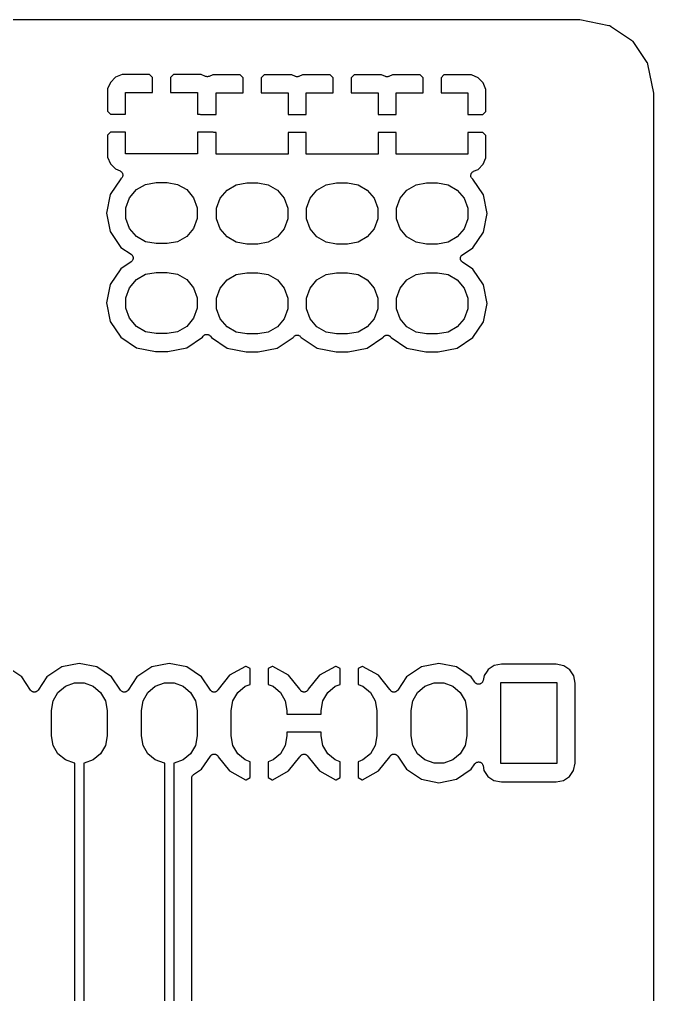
# Model space of a CAD drawing. Extents: x 94.5 to 178, y -163.6 to -72.4.
# Drawn here: x 160.08 to 177.99, y -100.55 to -73.01 of the extents above; entities that cross this region are included whole.
import ezdxf

# ---------------------------------------------------------------- set-up
doc = ezdxf.new("R2010")
doc.units = 0
doc.header["$MEASUREMENT"] = 0
doc.layers.add('BLACK', color=7, linetype='CONTINUOUS')

msp = doc.modelspace()

# ---------------------------------------------------------------- linework, layer by layer
at = {"layer": 'Black'}
for p, q in [((121.013, -73.008), (175.888, -73.008)), ((175.888, -73.008), (175.901, -73.0102)), ((175.901, -73.0102), (175.913, -73.0104)), ((175.913, -73.0104), (176.73, -73.1729)), ((176.73, -73.1729), (176.733, -73.174)), ((176.733, -73.174), (176.735, -73.1741)), ((176.735, -73.1741), (176.753, -73.1819)), ((176.753, -73.1819), (176.771, -73.1889)), ((176.771, -73.1889), (176.773, -73.1908)), ((176.773, -73.1908), (176.776, -73.1919)), ((176.776, -73.1919), (177.374, -73.5914)), ((177.374, -73.5914), (177.376, -73.5933)), ((177.376, -73.5933), (177.378, -73.5945)), ((177.378, -73.5945), (177.391, -73.6085)), ((177.391, -73.6085), (177.405, -73.6219)), ((177.405, -73.6219), (177.407, -73.6244)), ((177.407, -73.6244), (177.409, -73.6264)), ((177.409, -73.6264), (177.808, -74.2242)), ((177.808, -74.2242), (177.809, -74.2268)), ((177.809, -74.2268), (177.811, -74.2289)), ((177.811, -74.2289), (177.818, -74.2469)), ((177.818, -74.2469), (177.826, -74.2646)), ((177.826, -74.2646), (177.826, -74.2674)), ((177.826, -74.2674), (177.827, -74.27)), ((177.827, -74.27), (177.99, -75.087)), ((162.978, -74.5634), (162.791, -74.6407)), ((163.757, -74.5634), (162.978, -74.5634)), ((163.841, -74.6478), (163.757, -74.5634)), ((164.433, -74.5634), (164.349, -74.6478)), ((165.212, -74.5634), (164.433, -74.5634)), ((165.34, -74.6163), (165.212, -74.5634)), ((165.345, -74.6175), (165.34, -74.6163)), ((165.35, -74.6201), (165.345, -74.6175)), ((165.367, -74.6222), (165.35, -74.6201)), ((165.383, -74.6258), (165.367, -74.6222)), ((165.388, -74.6251), (165.383, -74.6258)), ((165.394, -74.6258), (165.388, -74.6251)), ((165.41, -74.6222), (165.394, -74.6258)), ((165.426, -74.6201), (165.41, -74.6222)), ((165.431, -74.6175), (165.426, -74.6201)), ((165.437, -74.6163), (165.431, -74.6175)), ((165.538, -74.5744), (165.437, -74.6163)), ((166.317, -74.5744), (165.538, -74.5744)), ((166.401, -74.6588), (166.317, -74.5744)), ((166.993, -74.5744), (166.909, -74.6588)), ((167.772, -74.5744), (166.993, -74.5744)), ((167.876, -74.6176), (167.772, -74.5744)), ((167.882, -74.6188), (167.876, -74.6176)), ((167.887, -74.6214), (167.882, -74.6188)), ((167.903, -74.6236), (167.887, -74.6214)), ((167.919, -74.6272), (167.903, -74.6236)), ((167.925, -74.6264), (167.919, -74.6272)), ((167.931, -74.6272), (167.925, -74.6264)), ((167.947, -74.6236), (167.931, -74.6272)), ((167.963, -74.6214), (167.947, -74.6236)), ((167.968, -74.6188), (167.963, -74.6214)), ((167.974, -74.6176), (167.968, -74.6188)), ((168.078, -74.5744), (167.974, -74.6176)), ((168.857, -74.5744), (168.078, -74.5744)), ((168.941, -74.6588), (168.857, -74.5744)), ((169.533, -74.5744), (169.449, -74.6588)), ((170.312, -74.5744), (169.533, -74.5744)), ((170.416, -74.6176), (170.312, -74.5744)), ((170.422, -74.6188), (170.416, -74.6176)), ((170.427, -74.6214), (170.422, -74.6188)), ((170.443, -74.6236), (170.427, -74.6214)), ((170.459, -74.6272), (170.443, -74.6236)), ((170.465, -74.6264), (170.459, -74.6272)), ((170.471, -74.6272), (170.465, -74.6264)), ((170.487, -74.6236), (170.471, -74.6272)), ((170.503, -74.6214), (170.487, -74.6236)), ((170.508, -74.6188), (170.503, -74.6214)), ((170.514, -74.6176), (170.508, -74.6188)), ((170.618, -74.5744), (170.514, -74.6176)), ((171.397, -74.5744), (170.618, -74.5744)), ((171.481, -74.6588), (171.397, -74.5744)), ((172.073, -74.5744), (171.989, -74.6588)), ((172.852, -74.5744), (172.073, -74.5744)), ((173.039, -74.6517), (172.852, -74.5744)), ((162.648, -74.7836), (162.571, -74.9704)), ((162.791, -74.6407), (162.648, -74.7836)), ((163.841, -75.0714), (163.841, -74.6478)), ((164.349, -74.6478), (164.349, -75.0714)), ((166.401, -75.0824), (166.401, -74.6588)), ((166.909, -74.6588), (166.909, -75.0824)), ((168.941, -75.0824), (168.941, -74.6588)), ((169.449, -74.6588), (169.449, -75.0824)), ((171.481, -75.0824), (171.481, -74.6588)), ((171.989, -74.6588), (171.989, -75.0824)), ((173.182, -74.7946), (173.039, -74.6517)), ((173.259, -74.9814), (173.182, -74.7946)), ((162.571, -74.9704), (162.571, -75.5966)), ((163.079, -75.681), (163.079, -75.0714)), ((163.079, -75.0714), (163.841, -75.0714)), ((164.349, -75.0714), (165.111, -75.0714)), ((165.111, -75.0714), (165.111, -75.681)), ((165.639, -75.692), (165.639, -75.0824)), ((165.639, -75.0824), (166.401, -75.0824)), ((166.909, -75.0824), (167.671, -75.0824)), ((167.671, -75.0824), (167.671, -75.692)), ((168.179, -75.692), (168.179, -75.0824)), ((168.179, -75.0824), (168.941, -75.0824)), ((169.449, -75.0824), (170.211, -75.0824)), ((170.211, -75.0824), (170.211, -75.692)), ((170.719, -75.692), (170.719, -75.0824)), ((170.719, -75.0824), (171.481, -75.0824)), ((171.989, -75.0824), (172.751, -75.0824)), ((172.751, -75.0824), (172.751, -75.692)), ((173.259, -75.6076), (173.259, -74.9814)), ((177.99, -75.087), (177.99, -75.0995)), ((177.99, -75.0995), (177.992, -75.1118)), ((177.992, -75.1118), (177.992, -125.988)), ((162.571, -75.5966), (162.655, -75.681)), ((162.655, -75.681), (163.079, -75.681)), ((165.111, -75.681), (165.152, -75.681)), ((165.152, -75.681), (165.157, -75.682)), ((165.157, -75.682), (165.163, -75.6815)), ((165.163, -75.6815), (165.179, -75.6858)), ((165.179, -75.6858), (165.195, -75.6887)), ((165.195, -75.6887), (165.2, -75.6915)), ((165.2, -75.6915), (165.202, -75.692)), ((165.202, -75.692), (165.639, -75.692)), ((167.671, -75.692), (168.179, -75.692)), ((170.211, -75.692), (170.719, -75.692)), ((172.751, -75.692), (173.175, -75.692)), ((173.175, -75.692), (173.259, -75.6076)), ((162.655, -76.189), (162.571, -76.2734)), ((162.571, -76.2734), (162.571, -76.8996)), ((163.079, -76.189), (162.655, -76.189)), ((163.079, -76.7986), (163.079, -76.189)), ((165.548, -76.189), (165.111, -76.189)), ((165.111, -76.189), (165.111, -76.7986)), ((165.55, -76.1895), (165.548, -76.189)), ((165.555, -76.1923), (165.55, -76.1895)), ((165.571, -76.1952), (165.555, -76.1923)), ((165.587, -76.1995), (165.571, -76.1952)), ((165.593, -76.199), (165.587, -76.1995)), ((165.598, -76.2), (165.593, -76.199)), ((165.639, -76.2), (165.598, -76.2)), ((165.639, -76.8096), (165.639, -76.2)), ((168.179, -76.2), (167.671, -76.2)), ((167.671, -76.2), (167.671, -76.8096)), ((168.179, -76.8096), (168.179, -76.2)), ((170.719, -76.2), (170.211, -76.2)), ((170.211, -76.2), (170.211, -76.8096)), ((170.719, -76.8096), (170.719, -76.2)), ((173.175, -76.2), (172.751, -76.2)), ((172.751, -76.2), (172.751, -76.8096)), ((173.259, -76.2844), (173.175, -76.2)), ((173.259, -76.9106), (173.259, -76.2844)), ((165.111, -76.7986), (163.079, -76.7986)), ((167.671, -76.8096), (165.639, -76.8096)), ((170.211, -76.8096), (168.179, -76.8096)), ((172.751, -76.8096), (170.719, -76.8096)), ((162.571, -76.8996), (162.648, -77.0864)), ((162.648, -77.0864), (162.791, -77.2293)), ((173.039, -77.2403), (173.182, -77.0974)), ((173.182, -77.0974), (173.259, -76.9106)), ((162.791, -77.2293), (162.921, -77.2832)), ((162.921, -77.2832), (162.925, -77.2854)), ((162.925, -77.2854), (162.929, -77.2866)), ((162.929, -77.2866), (162.943, -77.2972)), ((162.943, -77.2972), (162.959, -77.3069)), ((162.959, -77.3069), (162.961, -77.3102)), ((162.961, -77.3102), (162.965, -77.3127)), ((162.965, -77.3127), (162.974, -77.3276)), ((162.974, -77.3276), (162.985, -77.3419)), ((162.985, -77.3419), (162.987, -77.3459)), ((162.987, -77.3459), (162.989, -77.3493)), ((162.989, -77.3493), (162.993, -77.3668)), ((162.993, -77.3668), (162.999, -77.3839)), ((172.831, -77.3949), (172.837, -77.3778)), ((172.837, -77.3778), (172.841, -77.3603)), ((172.841, -77.3603), (172.843, -77.3569)), ((172.843, -77.3569), (172.845, -77.3529)), ((172.845, -77.3529), (172.856, -77.3386)), ((172.856, -77.3386), (172.865, -77.3237)), ((172.865, -77.3237), (172.869, -77.3212)), ((172.869, -77.3212), (172.871, -77.3179)), ((172.871, -77.3179), (172.887, -77.3082)), ((172.887, -77.3082), (172.901, -77.2976)), ((172.901, -77.2976), (172.905, -77.2964)), ((172.905, -77.2964), (172.909, -77.2942)), ((172.909, -77.2942), (173.039, -77.2403)), ((162.942, -77.5069), (162.645, -77.9511)), ((162.943, -77.5061), (162.942, -77.5069)), ((162.946, -77.5032), (162.943, -77.5061)), ((162.95, -77.5013), (162.946, -77.5032)), ((162.962, -77.488), (162.95, -77.5013)), ((162.975, -77.4756), (162.962, -77.488)), ((162.977, -77.4718), (162.975, -77.4756)), ((162.98, -77.4687), (162.977, -77.4718)), ((162.987, -77.4521), (162.98, -77.4687)), ((162.995, -77.436), (162.987, -77.4521)), ((162.997, -77.428), (162.995, -77.4319)), ((162.995, -77.4319), (162.995, -77.436)), ((162.998, -77.41), (162.997, -77.428)), ((163, -77.3922), (162.998, -77.41)), ((162.999, -77.3839), (162.999, -77.3881)), ((162.999, -77.3881), (163, -77.3922)), ((163.643, -77.6635), (163.939, -77.6114)), ((163.939, -77.6114), (164.251, -77.6114)), ((164.251, -77.6114), (164.547, -77.6635)), ((166.203, -77.6745), (166.499, -77.6224)), ((166.499, -77.6224), (166.811, -77.6224)), ((166.811, -77.6224), (167.107, -77.6745)), ((168.743, -77.6745), (169.039, -77.6224)), ((169.039, -77.6224), (169.351, -77.6224)), ((169.351, -77.6224), (169.647, -77.6745)), ((171.283, -77.6745), (171.579, -77.6224)), ((171.579, -77.6224), (171.891, -77.6224)), ((171.891, -77.6224), (172.187, -77.6745)), ((172.83, -77.4032), (172.831, -77.3991)), ((172.832, -77.421), (172.83, -77.4032)), ((172.831, -77.3991), (172.831, -77.3949)), ((172.833, -77.439), (172.832, -77.421)), ((172.835, -77.4429), (172.833, -77.439)), ((172.835, -77.447), (172.835, -77.4429)), ((172.843, -77.4631), (172.835, -77.447)), ((172.85, -77.4797), (172.843, -77.4631)), ((172.853, -77.4828), (172.85, -77.4797)), ((172.855, -77.4866), (172.853, -77.4828)), ((172.868, -77.499), (172.855, -77.4866)), ((172.88, -77.5123), (172.868, -77.499)), ((172.884, -77.5142), (172.88, -77.5123)), ((172.887, -77.5171), (172.884, -77.5142)), ((172.888, -77.5179), (172.887, -77.5171)), ((173.185, -77.9621), (172.888, -77.5179)), ((163.191, -78.0432), (163.384, -77.8134)), ((163.384, -77.8134), (163.643, -77.6635)), ((164.547, -77.6635), (164.806, -77.8134)), ((164.806, -77.8134), (164.999, -78.0432)), ((165.751, -78.0542), (165.944, -77.8244)), ((165.944, -77.8244), (166.203, -77.6745)), ((167.107, -77.6745), (167.366, -77.8244)), ((167.366, -77.8244), (167.559, -78.0542)), ((168.291, -78.0542), (168.484, -77.8244)), ((168.484, -77.8244), (168.743, -77.6745)), ((169.647, -77.6745), (169.906, -77.8244)), ((169.906, -77.8244), (170.099, -78.0542)), ((170.831, -78.0542), (171.024, -77.8244)), ((171.024, -77.8244), (171.283, -77.6745)), ((172.187, -77.6745), (172.446, -77.8244)), ((172.446, -77.8244), (172.639, -78.0542)), ((162.645, -77.9511), (162.541, -78.475)), ((163.088, -78.325), (163.191, -78.0432)), ((164.999, -78.0432), (165.102, -78.325)), ((165.648, -78.336), (165.751, -78.0542)), ((167.559, -78.0542), (167.662, -78.336)), ((168.188, -78.336), (168.291, -78.0542)), ((170.099, -78.0542), (170.202, -78.336)), ((170.728, -78.336), (170.831, -78.0542)), ((172.639, -78.0542), (172.742, -78.336)), ((173.289, -78.486), (173.185, -77.9621)), ((162.541, -78.475), (162.645, -78.9989)), ((163.088, -78.625), (163.088, -78.325)), ((165.102, -78.325), (165.102, -78.625)), ((165.648, -78.636), (165.648, -78.336)), ((167.662, -78.336), (167.662, -78.636)), ((168.188, -78.636), (168.188, -78.336)), ((170.202, -78.336), (170.202, -78.636)), ((170.728, -78.636), (170.728, -78.336)), ((172.742, -78.336), (172.742, -78.636)), ((163.191, -78.9068), (163.088, -78.625)), ((165.102, -78.625), (164.999, -78.9068)), ((165.751, -78.9178), (165.648, -78.636)), ((167.662, -78.636), (167.559, -78.9178)), ((168.291, -78.9178), (168.188, -78.636)), ((170.202, -78.636), (170.099, -78.9178)), ((170.831, -78.9178), (170.728, -78.636)), ((172.742, -78.636), (172.639, -78.9178)), ((173.185, -79.0099), (173.289, -78.486)), ((162.645, -78.9989), (162.942, -79.4431)), ((163.384, -79.1366), (163.191, -78.9068)), ((164.999, -78.9068), (164.806, -79.1366)), ((165.944, -79.1476), (165.751, -78.9178)), ((167.559, -78.9178), (167.366, -79.1476)), ((168.484, -79.1476), (168.291, -78.9178)), ((170.099, -78.9178), (169.906, -79.1476)), ((171.024, -79.1476), (170.831, -78.9178)), ((172.639, -78.9178), (172.446, -79.1476)), ((172.888, -79.4541), (173.185, -79.0099)), ((163.643, -79.2865), (163.384, -79.1366)), ((163.939, -79.3386), (163.643, -79.2865)), ((164.547, -79.2865), (164.251, -79.3386)), ((164.806, -79.1366), (164.547, -79.2865)), ((166.203, -79.2975), (165.944, -79.1476)), ((166.499, -79.3496), (166.203, -79.2975)), ((167.107, -79.2975), (166.811, -79.3496)), ((167.366, -79.1476), (167.107, -79.2975)), ((168.743, -79.2975), (168.484, -79.1476)), ((169.039, -79.3496), (168.743, -79.2975)), ((169.647, -79.2975), (169.351, -79.3496)), ((169.906, -79.1476), (169.647, -79.2975)), ((171.283, -79.2975), (171.024, -79.1476)), ((171.579, -79.3496), (171.283, -79.2975)), ((172.187, -79.2975), (171.891, -79.3496)), ((172.446, -79.1476), (172.187, -79.2975)), ((162.942, -79.4431), (163.236, -79.6394)), ((164.251, -79.3386), (163.939, -79.3386)), ((166.811, -79.3496), (166.499, -79.3496)), ((169.351, -79.3496), (169.039, -79.3496)), ((171.891, -79.3496), (171.579, -79.3496)), ((172.594, -79.6504), (172.888, -79.4541)), ((163.236, -79.8506), (162.942, -80.0469)), ((163.236, -79.6394), (163.246, -79.649)), ((163.246, -79.841), (163.236, -79.8506)), ((163.246, -79.649), (163.257, -79.6572)), ((163.257, -79.8328), (163.246, -79.841)), ((163.257, -79.6572), (163.262, -79.6641)), ((163.262, -79.8259), (163.257, -79.8328)), ((163.262, -79.6641), (163.268, -79.6699)), ((163.268, -79.8201), (163.262, -79.8259)), ((163.268, -79.6699), (163.274, -79.6823)), ((163.274, -79.8077), (163.268, -79.8201)), ((163.274, -79.6823), (163.282, -79.6939)), ((163.282, -79.7961), (163.274, -79.8077)), ((163.282, -79.6939), (163.284, -79.702)), ((163.284, -79.788), (163.282, -79.7961)), ((163.284, -79.702), (163.287, -79.7095)), ((163.287, -79.7805), (163.284, -79.788)), ((163.287, -79.7095), (163.289, -79.7232)), ((163.289, -79.7668), (163.287, -79.7805)), ((163.289, -79.7232), (163.292, -79.7367)), ((163.292, -79.7533), (163.289, -79.7668)), ((163.292, -79.7367), (163.291, -79.745)), ((163.291, -79.745), (163.292, -79.7533)), ((172.538, -79.7477), (172.541, -79.7342)), ((172.539, -79.756), (172.538, -79.7477)), ((172.538, -79.7643), (172.539, -79.756)), ((172.541, -79.7778), (172.538, -79.7643)), ((172.541, -79.7342), (172.543, -79.7205)), ((172.543, -79.7915), (172.541, -79.7778)), ((172.543, -79.7205), (172.546, -79.713)), ((172.546, -79.799), (172.543, -79.7915)), ((172.546, -79.713), (172.548, -79.7049)), ((172.548, -79.8071), (172.546, -79.799)), ((172.548, -79.7049), (172.556, -79.6933)), ((172.556, -79.8187), (172.548, -79.8071)), ((172.556, -79.6933), (172.562, -79.6809)), ((172.562, -79.8311), (172.556, -79.8187)), ((172.562, -79.6809), (172.568, -79.6751)), ((172.568, -79.8369), (172.562, -79.8311)), ((172.568, -79.6751), (172.573, -79.6682)), ((172.573, -79.8438), (172.568, -79.8369)), ((172.573, -79.6682), (172.584, -79.66)), ((172.584, -79.852), (172.573, -79.8438)), ((172.584, -79.66), (172.594, -79.6504)), ((172.594, -79.8616), (172.584, -79.852)), ((162.942, -80.0469), (162.645, -80.4911)), ((172.888, -80.0579), (172.594, -79.8616)), ((173.185, -80.5021), (172.888, -80.0579)), ((163.191, -80.5832), (163.384, -80.3534)), ((163.384, -80.3534), (163.643, -80.2035)), ((163.643, -80.2035), (163.939, -80.1514)), ((163.939, -80.1514), (164.251, -80.1514)), ((164.251, -80.1514), (164.547, -80.2035)), ((164.547, -80.2035), (164.806, -80.3534)), ((164.806, -80.3534), (164.999, -80.5832)), ((165.751, -80.5942), (165.944, -80.3644)), ((165.944, -80.3644), (166.203, -80.2145)), ((166.203, -80.2145), (166.499, -80.1624)), ((166.499, -80.1624), (166.811, -80.1624)), ((166.811, -80.1624), (167.107, -80.2145)), ((167.107, -80.2145), (167.366, -80.3644)), ((167.366, -80.3644), (167.559, -80.5942)), ((168.291, -80.5942), (168.484, -80.3644)), ((168.484, -80.3644), (168.743, -80.2145)), ((168.743, -80.2145), (169.039, -80.1624)), ((169.039, -80.1624), (169.351, -80.1624)), ((169.351, -80.1624), (169.647, -80.2145)), ((169.647, -80.2145), (169.906, -80.3644)), ((169.906, -80.3644), (170.099, -80.5942)), ((170.831, -80.5942), (171.024, -80.3644)), ((171.024, -80.3644), (171.283, -80.2145)), ((171.283, -80.2145), (171.579, -80.1624)), ((171.579, -80.1624), (171.891, -80.1624)), ((171.891, -80.1624), (172.187, -80.2145)), ((172.187, -80.2145), (172.446, -80.3644)), ((172.446, -80.3644), (172.639, -80.5942)), ((162.645, -80.4911), (162.541, -81.015)), ((163.088, -80.865), (163.191, -80.5832)), ((164.999, -80.5832), (165.102, -80.865)), ((165.648, -80.876), (165.751, -80.5942)), ((167.559, -80.5942), (167.662, -80.876)), ((168.188, -80.876), (168.291, -80.5942)), ((170.099, -80.5942), (170.202, -80.876)), ((170.728, -80.876), (170.831, -80.5942)), ((172.639, -80.5942), (172.742, -80.876)), ((173.289, -81.026), (173.185, -80.5021)), ((163.088, -81.165), (163.088, -80.865)), ((165.102, -80.865), (165.102, -81.165)), ((165.648, -81.176), (165.648, -80.876)), ((167.662, -80.876), (167.662, -81.176)), ((168.188, -81.176), (168.188, -80.876)), ((170.202, -80.876), (170.202, -81.176)), ((170.728, -81.176), (170.728, -80.876)), ((172.742, -80.876), (172.742, -81.176)), ((162.541, -81.015), (162.645, -81.5389)), ((163.191, -81.4468), (163.088, -81.165)), ((165.102, -81.165), (164.999, -81.4468)), ((165.751, -81.4578), (165.648, -81.176)), ((167.662, -81.176), (167.559, -81.4578)), ((168.291, -81.4578), (168.188, -81.176)), ((170.202, -81.176), (170.099, -81.4578)), ((170.831, -81.4578), (170.728, -81.176)), ((172.742, -81.176), (172.639, -81.4578)), ((173.185, -81.5499), (173.289, -81.026)), ((163.384, -81.6766), (163.191, -81.4468)), ((164.999, -81.4468), (164.806, -81.6766)), ((165.944, -81.6876), (165.751, -81.4578)), ((167.559, -81.4578), (167.366, -81.6876)), ((168.484, -81.6876), (168.291, -81.4578)), ((170.099, -81.4578), (169.906, -81.6876)), ((171.024, -81.6876), (170.831, -81.4578)), ((172.639, -81.4578), (172.446, -81.6876)), ((162.645, -81.5389), (162.942, -81.9831)), ((163.643, -81.8265), (163.384, -81.6766)), ((164.806, -81.6766), (164.547, -81.8265)), ((166.203, -81.8375), (165.944, -81.6876)), ((167.366, -81.6876), (167.107, -81.8375)), ((168.743, -81.8375), (168.484, -81.6876)), ((169.906, -81.6876), (169.647, -81.8375)), ((171.283, -81.8375), (171.024, -81.6876)), ((172.446, -81.6876), (172.187, -81.8375)), ((172.888, -81.9941), (173.185, -81.5499)), ((162.942, -81.9831), (163.386, -82.2799)), ((163.939, -81.8786), (163.643, -81.8265)), ((164.251, -81.8786), (163.939, -81.8786)), ((164.547, -81.8265), (164.251, -81.8786)), ((164.804, -82.2799), (165.248, -81.9831)), ((165.248, -81.9831), (165.266, -81.9564)), ((165.266, -81.9564), (165.275, -81.9463)), ((165.275, -81.9463), (165.284, -81.9352)), ((165.284, -81.9352), (165.29, -81.9305)), ((165.29, -81.9305), (165.296, -81.9245)), ((165.296, -81.9245), (165.309, -81.9184)), ((165.309, -81.9184), (165.32, -81.9107)), ((165.32, -81.9107), (165.328, -81.9087)), ((165.328, -81.9087), (165.336, -81.905)), ((165.336, -81.905), (165.35, -81.9035)), ((165.35, -81.9035), (165.363, -81.9002)), ((165.363, -81.9002), (165.371, -81.9011)), ((165.371, -81.9011), (165.38, -81.9002)), ((165.38, -81.9002), (165.393, -81.9035)), ((165.393, -81.9035), (165.407, -81.905)), ((165.407, -81.905), (165.414, -81.9087)), ((165.414, -81.9087), (165.422, -81.9107)), ((165.422, -81.9107), (165.434, -81.9184)), ((165.434, -81.9184), (165.446, -81.9245)), ((165.446, -81.9245), (165.452, -81.9305)), ((165.452, -81.9305), (165.459, -81.9352)), ((165.459, -81.9352), (165.467, -81.9463)), ((165.467, -81.9463), (165.477, -81.9564)), ((165.477, -81.9564), (165.502, -81.9941)), ((165.502, -81.9941), (165.946, -82.2909)), ((166.499, -81.8896), (166.203, -81.8375)), ((166.811, -81.8896), (166.499, -81.8896)), ((167.107, -81.8375), (166.811, -81.8896)), ((167.364, -82.2909), (167.808, -81.9941)), ((167.808, -81.9941), (167.819, -81.9768)), ((167.819, -81.9768), (167.829, -81.9668)), ((167.829, -81.9668), (167.837, -81.9556)), ((167.837, -81.9556), (167.844, -81.951)), ((167.844, -81.951), (167.85, -81.945)), ((167.85, -81.945), (167.862, -81.9388)), ((167.862, -81.9388), (167.874, -81.9311)), ((167.874, -81.9311), (167.882, -81.9291)), ((167.882, -81.9291), (167.889, -81.9255)), ((167.889, -81.9255), (167.903, -81.9239)), ((167.903, -81.9239), (167.917, -81.9207)), ((167.917, -81.9207), (167.925, -81.9216)), ((167.925, -81.9216), (167.933, -81.9207)), ((167.933, -81.9207), (167.947, -81.9239)), ((167.947, -81.9239), (167.961, -81.9255)), ((167.961, -81.9255), (167.968, -81.9291)), ((167.968, -81.9291), (167.976, -81.9311)), ((167.976, -81.9311), (167.988, -81.9388)), ((167.988, -81.9388), (168, -81.945)), ((168, -81.945), (168.006, -81.951)), ((168.006, -81.951), (168.013, -81.9556)), ((168.013, -81.9556), (168.021, -81.9668)), ((168.021, -81.9668), (168.031, -81.9768)), ((168.031, -81.9768), (168.042, -81.9941)), ((168.042, -81.9941), (168.486, -82.2909)), ((169.039, -81.8896), (168.743, -81.8375)), ((169.351, -81.8896), (169.039, -81.8896)), ((169.647, -81.8375), (169.351, -81.8896)), ((169.904, -82.2909), (170.348, -81.9941)), ((170.348, -81.9941), (170.359, -81.9768)), ((170.359, -81.9768), (170.369, -81.9668)), ((170.369, -81.9668), (170.377, -81.9556)), ((170.377, -81.9556), (170.384, -81.951)), ((170.384, -81.951), (170.39, -81.945)), ((170.39, -81.945), (170.402, -81.9388)), ((170.402, -81.9388), (170.414, -81.9311)), ((170.414, -81.9311), (170.422, -81.9291)), ((170.422, -81.9291), (170.429, -81.9255)), ((170.429, -81.9255), (170.443, -81.9239)), ((170.443, -81.9239), (170.457, -81.9207)), ((170.457, -81.9207), (170.465, -81.9216)), ((170.465, -81.9216), (170.473, -81.9207)), ((170.473, -81.9207), (170.487, -81.9239)), ((170.487, -81.9239), (170.501, -81.9255)), ((170.501, -81.9255), (170.508, -81.9291)), ((170.508, -81.9291), (170.516, -81.9311)), ((170.516, -81.9311), (170.528, -81.9388)), ((170.528, -81.9388), (170.54, -81.945)), ((170.54, -81.945), (170.546, -81.951)), ((170.546, -81.951), (170.553, -81.9556)), ((170.553, -81.9556), (170.561, -81.9668)), ((170.561, -81.9668), (170.571, -81.9768)), ((170.571, -81.9768), (170.582, -81.9941)), ((170.582, -81.9941), (171.026, -82.2909)), ((171.579, -81.8896), (171.283, -81.8375)), ((171.891, -81.8896), (171.579, -81.8896)), ((172.187, -81.8375), (171.891, -81.8896)), ((172.444, -82.2909), (172.888, -81.9941)), ((163.386, -82.2799), (163.923, -82.3866)), ((164.267, -82.3866), (164.804, -82.2799)), ((165.946, -82.2909), (166.483, -82.3976)), ((166.827, -82.3976), (167.364, -82.2909)), ((168.486, -82.2909), (169.023, -82.3976)), ((169.367, -82.3976), (169.904, -82.2909)), ((171.026, -82.2909), (171.563, -82.3976)), ((171.907, -82.3976), (172.444, -82.2909)), ((163.923, -82.3866), (164.267, -82.3866)), ((166.483, -82.3976), (166.827, -82.3976)), ((169.023, -82.3976), (169.367, -82.3976)), ((171.563, -82.3976), (171.907, -82.3976)), ((160.144, -91.5753), (159.725, -91.2951)), ((161.275, -91.2951), (160.856, -91.5753)), ((161.77, -91.1967), (161.275, -91.2951)), ((162.265, -91.2951), (161.77, -91.1967)), ((162.684, -91.5753), (162.265, -91.2951)), ((163.815, -91.2951), (163.396, -91.5753)), ((164.31, -91.1967), (163.815, -91.2951)), ((164.805, -91.2951), (164.31, -91.1967)), ((165.224, -91.5753), (164.805, -91.2951)), ((166.467, -91.2821), (166.017, -91.5282)), ((166.483, -91.279), (166.467, -91.2821)), ((166.596, -91.3419), (166.483, -91.279)), ((166.596, -91.7873), (166.596, -91.3419)), ((167.217, -91.279), (167.104, -91.3419)), ((167.104, -91.3419), (167.104, -91.7873)), ((167.233, -91.2821), (167.217, -91.279)), ((167.683, -91.5282), (167.233, -91.2821)), ((169.007, -91.2821), (168.557, -91.5282)), ((169.023, -91.279), (169.007, -91.2821)), ((169.136, -91.3419), (169.023, -91.279)), ((169.136, -91.7873), (169.136, -91.3419)), ((169.757, -91.279), (169.644, -91.3419)), ((169.644, -91.3419), (169.644, -91.7873)), ((169.773, -91.2821), (169.757, -91.279)), ((170.223, -91.5282), (169.773, -91.2821)), ((171.435, -91.2951), (171.016, -91.5753)), ((171.93, -91.1967), (171.435, -91.2951)), ((172.425, -91.2951), (171.93, -91.1967)), ((172.844, -91.5753), (172.425, -91.2951)), ((173.289, -91.4127), (173.205, -91.5373)), ((173.319, -91.3685), (173.289, -91.4127)), ((173.488, -91.2572), (173.319, -91.3685)), ((173.489, -91.2564), (173.488, -91.2572)), ((173.488, -91.2572), (173.488, -91.2572)), ((173.488, -91.2572), (173.488, -91.2572)), ((173.695, -91.2166), (173.489, -91.2564)), ((175.245, -91.2166), (173.695, -91.2166)), ((175.457, -91.2591), (175.245, -91.2166)), ((175.626, -91.3731), (175.457, -91.2591)), ((175.738, -91.5437), (175.626, -91.3731)), ((160.394, -91.9498), (160.144, -91.5753)), ((160.856, -91.5753), (160.606, -91.9498)), ((162.934, -91.9498), (162.684, -91.5753)), ((163.396, -91.5753), (163.146, -91.9498)), ((165.474, -91.9494), (165.224, -91.5753)), ((166.017, -91.5282), (165.696, -91.9266)), ((168.003, -91.9252), (167.683, -91.5282)), ((168.557, -91.5282), (168.237, -91.9252)), ((170.544, -91.9266), (170.223, -91.5282)), ((171.016, -91.5753), (170.766, -91.9494)), ((172.946, -91.7272), (172.844, -91.5753)), ((173.17, -91.697), (173.165, -91.7128)), ((173.176, -91.6816), (173.17, -91.697)), ((173.205, -91.5373), (173.176, -91.6816)), ((175.778, -91.7492), (175.738, -91.5437)), ((160.404, -91.9598), (160.394, -91.9498)), ((160.412, -91.9709), (160.404, -91.9598)), ((160.419, -91.9756), (160.412, -91.9709)), ((160.588, -91.9709), (160.581, -91.9756)), ((160.596, -91.9598), (160.588, -91.9709)), ((160.606, -91.9498), (160.596, -91.9598)), ((161.167, -92.0139), (161.376, -91.8381)), ((161.376, -91.8381), (161.633, -91.7446)), ((161.633, -91.7446), (161.907, -91.7446)), ((161.907, -91.7446), (162.164, -91.8381)), ((162.164, -91.8381), (162.373, -92.0139)), ((162.944, -91.9598), (162.934, -91.9498)), ((162.952, -91.9709), (162.944, -91.9598)), ((162.959, -91.9756), (162.952, -91.9709)), ((163.128, -91.9709), (163.121, -91.9756)), ((163.136, -91.9598), (163.128, -91.9709)), ((163.146, -91.9498), (163.136, -91.9598)), ((163.707, -92.0139), (163.916, -91.8381)), ((163.916, -91.8381), (164.173, -91.7446)), ((164.173, -91.7446), (164.447, -91.7446)), ((164.447, -91.7446), (164.704, -91.8381)), ((164.704, -91.8381), (164.913, -92.0139)), ((165.482, -91.9573), (165.474, -91.9494)), ((165.488, -91.9665), (165.482, -91.9573)), ((165.497, -91.9731), (165.488, -91.9665)), ((165.505, -91.9812), (165.497, -91.9731)), ((165.668, -91.9706), (165.658, -91.9768)), ((165.674, -91.9617), (165.668, -91.9706)), ((165.682, -91.9541), (165.674, -91.9617)), ((165.687, -91.944), (165.682, -91.9541)), ((165.694, -91.935), (165.687, -91.944)), ((165.696, -91.9266), (165.694, -91.935)), ((166.247, -92.0139), (166.456, -91.8381)), ((166.456, -91.8381), (166.596, -91.7873)), ((167.104, -91.7873), (167.244, -91.8381)), ((167.244, -91.8381), (167.453, -92.0139)), ((168.004, -91.9289), (168.003, -91.9252)), ((168.011, -91.9407), (168.004, -91.9289)), ((168.018, -91.9533), (168.011, -91.9407)), ((168.024, -91.9589), (168.018, -91.9533)), ((168.028, -91.9656), (168.024, -91.9589)), ((168.039, -91.974), (168.028, -91.9656)), ((168.05, -91.9837), (168.039, -91.974)), ((168.201, -91.974), (168.19, -91.9837)), ((168.212, -91.9656), (168.201, -91.974)), ((168.216, -91.9589), (168.212, -91.9656)), ((168.222, -91.9533), (168.216, -91.9589)), ((168.229, -91.9407), (168.222, -91.9533)), ((168.236, -91.9289), (168.229, -91.9407)), ((168.237, -91.9252), (168.236, -91.9289)), ((168.787, -92.0139), (168.996, -91.8381)), ((168.996, -91.8381), (169.136, -91.7873)), ((169.644, -91.7873), (169.784, -91.8381)), ((169.784, -91.8381), (169.993, -92.0139)), ((170.546, -91.935), (170.544, -91.9266)), ((170.553, -91.9441), (170.546, -91.935)), ((170.558, -91.9541), (170.553, -91.9441)), ((170.566, -91.9617), (170.558, -91.9541)), ((170.572, -91.9706), (170.566, -91.9617)), ((170.582, -91.9768), (170.572, -91.9706)), ((170.743, -91.9731), (170.735, -91.9812)), ((170.752, -91.9665), (170.743, -91.9731)), ((170.758, -91.9573), (170.752, -91.9665)), ((170.766, -91.9494), (170.758, -91.9573)), ((171.327, -92.0139), (171.536, -91.8381)), ((171.536, -91.8381), (171.793, -91.7446)), ((171.793, -91.7446), (172.067, -91.7446)), ((172.067, -91.7446), (172.324, -91.8381)), ((172.324, -91.8381), (172.533, -92.0139)), ((172.957, -91.7391), (172.946, -91.7272)), ((172.967, -91.752), (172.957, -91.7391)), ((172.972, -91.7549), (172.967, -91.752)), ((172.976, -91.759), (172.972, -91.7549)), ((172.991, -91.7663), (172.976, -91.759)), ((173.005, -91.7749), (172.991, -91.7663)), ((173.011, -91.776), (173.005, -91.7749)), ((173.016, -91.7785), (173.011, -91.776)), ((173.032, -91.7803), (173.016, -91.7785)), ((173.048, -91.7836), (173.032, -91.7803)), ((173.054, -91.7827), (173.048, -91.7836)), ((173.06, -91.7833), (173.054, -91.7827)), ((173.076, -91.7794), (173.06, -91.7833)), ((173.092, -91.7769), (173.076, -91.7794)), ((173.097, -91.7742), (173.092, -91.7769)), ((173.102, -91.7729), (173.097, -91.7742)), ((173.116, -91.7637), (173.102, -91.7729)), ((173.131, -91.7558), (173.116, -91.7637)), ((173.134, -91.7515), (173.131, -91.7558)), ((173.139, -91.7484), (173.134, -91.7515)), ((173.149, -91.7351), (173.139, -91.7484)), ((173.16, -91.7227), (173.149, -91.7351)), ((173.162, -91.7174), (173.16, -91.7227)), ((173.165, -91.7128), (173.162, -91.7174)), ((173.683, -94.023), (173.683, -91.737)), ((173.683, -91.737), (175.257, -91.737)), ((175.257, -91.737), (175.257, -94.023)), ((175.778, -94.0104), (175.778, -91.7492)), ((160.425, -91.9816), (160.419, -91.9756)), ((160.437, -91.9877), (160.425, -91.9816)), ((160.449, -91.9954), (160.437, -91.9877)), ((160.457, -91.9974), (160.449, -91.9954)), ((160.464, -92.0011), (160.457, -91.9974)), ((160.478, -92.0026), (160.464, -92.0011)), ((160.492, -92.0059), (160.478, -92.0026)), ((160.5, -92.005), (160.492, -92.0059)), ((160.508, -92.0059), (160.5, -92.005)), ((160.522, -92.0026), (160.508, -92.0059)), ((160.536, -92.0011), (160.522, -92.0026)), ((160.543, -91.9974), (160.536, -92.0011)), ((160.551, -91.9954), (160.543, -91.9974)), ((160.563, -91.9877), (160.551, -91.9954)), ((160.575, -91.9816), (160.563, -91.9877)), ((160.581, -91.9756), (160.575, -91.9816)), ((161.03, -92.2507), (161.167, -92.0139)), ((162.373, -92.0139), (162.51, -92.2507)), ((162.965, -91.9816), (162.959, -91.9756)), ((162.977, -91.9877), (162.965, -91.9816)), ((162.989, -91.9954), (162.977, -91.9877)), ((162.997, -91.9974), (162.989, -91.9954)), ((163.004, -92.0011), (162.997, -91.9974)), ((163.018, -92.0026), (163.004, -92.0011)), ((163.032, -92.0059), (163.018, -92.0026)), ((163.04, -92.005), (163.032, -92.0059)), ((163.048, -92.0059), (163.04, -92.005)), ((163.062, -92.0026), (163.048, -92.0059)), ((163.076, -92.0011), (163.062, -92.0026)), ((163.083, -91.9974), (163.076, -92.0011)), ((163.091, -91.9954), (163.083, -91.9974)), ((163.103, -91.9877), (163.091, -91.9954)), ((163.115, -91.9816), (163.103, -91.9877)), ((163.121, -91.9756), (163.115, -91.9816)), ((163.57, -92.2507), (163.707, -92.0139)), ((164.913, -92.0139), (165.05, -92.2507)), ((165.515, -91.9861), (165.505, -91.9812)), ((165.523, -91.9926), (165.515, -91.9861)), ((165.534, -91.9958), (165.523, -91.9926)), ((165.544, -92.0008), (165.534, -91.9958)), ((165.555, -92.002), (165.544, -92.0008)), ((165.566, -92.005), (165.555, -92.002)), ((165.577, -92.0043), (165.566, -92.005)), ((165.588, -92.0056), (165.577, -92.0043)), ((165.599, -92.0029), (165.588, -92.0056)), ((165.61, -92.0022), (165.599, -92.0029)), ((165.62, -91.9977), (165.61, -92.0022)), ((165.631, -91.9951), (165.62, -91.9977)), ((165.64, -91.989), (165.631, -91.9951)), ((165.65, -91.9846), (165.64, -91.989)), ((165.658, -91.9768), (165.65, -91.9846)), ((166.11, -92.2507), (166.247, -92.0139)), ((167.453, -92.0139), (167.59, -92.2507)), ((168.057, -91.987), (168.05, -91.9837)), ((168.064, -91.9918), (168.057, -91.987)), ((168.077, -91.9958), (168.064, -91.9918)), ((168.09, -92.0014), (168.077, -91.9958)), ((168.098, -92.0019), (168.09, -92.0014)), ((168.106, -92.0042), (168.098, -92.0019)), ((168.12, -92.0033), (168.106, -92.0042)), ((168.134, -92.0042), (168.12, -92.0033)), ((168.142, -92.0019), (168.134, -92.0042)), ((168.15, -92.0014), (168.142, -92.0019)), ((168.163, -91.9958), (168.15, -92.0014)), ((168.176, -91.9918), (168.163, -91.9958)), ((168.183, -91.987), (168.176, -91.9918)), ((168.19, -91.9837), (168.183, -91.987)), ((168.65, -92.2507), (168.787, -92.0139)), ((169.993, -92.0139), (170.13, -92.2507)), ((170.59, -91.9846), (170.582, -91.9768)), ((170.6, -91.989), (170.59, -91.9846)), ((170.609, -91.9951), (170.6, -91.989)), ((170.62, -91.9977), (170.609, -91.9951)), ((170.63, -92.0022), (170.62, -91.9977)), ((170.641, -92.0029), (170.63, -92.0022)), ((170.652, -92.0056), (170.641, -92.0029)), ((170.663, -92.0043), (170.652, -92.0056)), ((170.674, -92.0051), (170.663, -92.0043)), ((170.685, -92.002), (170.674, -92.0051)), ((170.696, -92.0008), (170.685, -92.002)), ((170.706, -91.9958), (170.696, -92.0008)), ((170.717, -91.9926), (170.706, -91.9958)), ((170.725, -91.9861), (170.717, -91.9926)), ((170.735, -91.9812), (170.725, -91.9861)), ((171.19, -92.2507), (171.327, -92.0139)), ((172.533, -92.0139), (172.67, -92.2507)), ((160.983, -92.52), (161.03, -92.2507)), ((160.983, -93.24), (160.983, -92.52)), ((162.51, -92.2507), (162.557, -92.52)), ((162.557, -92.52), (162.557, -93.24)), ((163.523, -92.52), (163.57, -92.2507)), ((163.523, -93.24), (163.523, -92.52)), ((165.05, -92.2507), (165.097, -92.52)), ((165.097, -92.52), (165.097, -93.24)), ((166.063, -92.52), (166.11, -92.2507)), ((166.063, -93.24), (166.063, -92.52)), ((167.59, -92.2507), (167.637, -92.52)), ((167.637, -92.52), (167.637, -92.626)), ((168.603, -92.52), (168.65, -92.2507)), ((168.603, -92.626), (168.603, -92.52)), ((170.13, -92.2507), (170.177, -92.52)), ((170.177, -92.52), (170.177, -93.24)), ((171.143, -92.52), (171.19, -92.2507)), ((171.143, -93.24), (171.143, -92.52)), ((172.67, -92.2507), (172.717, -92.52)), ((172.717, -92.52), (172.717, -93.24)), ((167.637, -92.626), (168.603, -92.626)), ((161.03, -93.5093), (160.983, -93.24)), ((162.557, -93.24), (162.51, -93.5093)), ((163.57, -93.5093), (163.523, -93.24)), ((165.097, -93.24), (165.05, -93.5093)), ((166.11, -93.5093), (166.063, -93.24)), ((167.637, -93.24), (167.59, -93.5093)), ((168.603, -93.134), (167.637, -93.134)), ((167.637, -93.134), (167.637, -93.24)), ((168.603, -93.24), (168.603, -93.134)), ((168.65, -93.5093), (168.603, -93.24)), ((170.177, -93.24), (170.13, -93.5093)), ((171.19, -93.5093), (171.143, -93.24)), ((172.717, -93.24), (172.67, -93.5093)), ((161.167, -93.7461), (161.03, -93.5093)), ((162.51, -93.5093), (162.373, -93.7461)), ((163.707, -93.7461), (163.57, -93.5093)), ((165.05, -93.5093), (164.913, -93.7461)), ((166.247, -93.7461), (166.11, -93.5093)), ((167.59, -93.5093), (167.453, -93.7461)), ((168.787, -93.7461), (168.65, -93.5093)), ((170.13, -93.5093), (169.993, -93.7461)), ((171.327, -93.7461), (171.19, -93.5093)), ((172.67, -93.5093), (172.533, -93.7461)), ((161.376, -93.9219), (161.167, -93.7461)), ((162.373, -93.7461), (162.164, -93.9219)), ((163.916, -93.9219), (163.707, -93.7461)), ((164.913, -93.7461), (164.704, -93.9219)), ((165.224, -94.1847), (165.474, -93.8106)), ((165.474, -93.8106), (165.482, -93.8027)), ((165.482, -93.8027), (165.488, -93.7935)), ((165.488, -93.7935), (165.497, -93.7869)), ((165.497, -93.7869), (165.505, -93.7788)), ((165.505, -93.7788), (165.515, -93.7739)), ((165.515, -93.7739), (165.523, -93.7674)), ((165.523, -93.7674), (165.534, -93.7642)), ((165.534, -93.7642), (165.544, -93.7592)), ((165.544, -93.7592), (165.555, -93.758)), ((165.555, -93.758), (165.566, -93.755)), ((165.566, -93.755), (165.577, -93.7557)), ((165.577, -93.7557), (165.588, -93.7544)), ((165.588, -93.7544), (165.599, -93.7571)), ((165.599, -93.7571), (165.61, -93.7578)), ((165.61, -93.7578), (165.62, -93.7623)), ((165.62, -93.7623), (165.631, -93.7649)), ((165.631, -93.7649), (165.64, -93.771)), ((165.64, -93.771), (165.65, -93.7754)), ((165.65, -93.7754), (165.658, -93.7832)), ((165.658, -93.7832), (165.668, -93.7894)), ((165.668, -93.7894), (165.674, -93.7983)), ((165.674, -93.7983), (165.682, -93.8059)), ((165.682, -93.8059), (165.687, -93.8159)), ((165.687, -93.8159), (165.694, -93.825)), ((165.694, -93.825), (165.696, -93.8334)), ((165.696, -93.8334), (166.017, -94.2318)), ((166.456, -93.9219), (166.247, -93.7461)), ((167.453, -93.7461), (167.244, -93.9219)), ((167.683, -94.2318), (168.003, -93.8348)), ((168.003, -93.8348), (168.004, -93.8311)), ((168.004, -93.8311), (168.011, -93.8193)), ((168.011, -93.8193), (168.018, -93.8067)), ((168.018, -93.8067), (168.024, -93.8011)), ((168.024, -93.8011), (168.028, -93.7944)), ((168.028, -93.7944), (168.039, -93.786)), ((168.039, -93.786), (168.05, -93.7763)), ((168.05, -93.7763), (168.057, -93.773)), ((168.057, -93.773), (168.064, -93.7682)), ((168.064, -93.7682), (168.077, -93.7642)), ((168.077, -93.7642), (168.09, -93.7586)), ((168.09, -93.7586), (168.098, -93.7581)), ((168.098, -93.7581), (168.106, -93.7558)), ((168.106, -93.7558), (168.12, -93.7567)), ((168.12, -93.7567), (168.134, -93.7558)), ((168.134, -93.7558), (168.142, -93.7581)), ((168.142, -93.7581), (168.15, -93.7586)), ((168.15, -93.7586), (168.163, -93.7642)), ((168.163, -93.7642), (168.176, -93.7682)), ((168.176, -93.7682), (168.183, -93.773)), ((168.183, -93.773), (168.19, -93.7763)), ((168.19, -93.7763), (168.201, -93.786)), ((168.201, -93.786), (168.212, -93.7944)), ((168.212, -93.7944), (168.216, -93.8011)), ((168.216, -93.8011), (168.222, -93.8067)), ((168.222, -93.8067), (168.229, -93.8193)), ((168.229, -93.8193), (168.236, -93.8311)), ((168.236, -93.8311), (168.237, -93.8348)), ((168.237, -93.8348), (168.557, -94.2318)), ((168.996, -93.9219), (168.787, -93.7461)), ((169.993, -93.7461), (169.784, -93.9219)), ((170.223, -94.2318), (170.544, -93.8334)), ((170.544, -93.8334), (170.546, -93.825)), ((170.546, -93.825), (170.553, -93.8159)), ((170.553, -93.8159), (170.558, -93.8059)), ((170.558, -93.8059), (170.566, -93.7983)), ((170.566, -93.7983), (170.572, -93.7894)), ((170.572, -93.7894), (170.582, -93.7832)), ((170.582, -93.7832), (170.59, -93.7755)), ((170.59, -93.7755), (170.6, -93.771)), ((170.6, -93.771), (170.609, -93.7649)), ((170.609, -93.7649), (170.62, -93.7623)), ((170.62, -93.7623), (170.63, -93.7578)), ((170.63, -93.7578), (170.641, -93.7571)), ((170.641, -93.7571), (170.652, -93.7544)), ((170.652, -93.7544), (170.663, -93.7557)), ((170.663, -93.7557), (170.674, -93.7549)), ((170.674, -93.7549), (170.685, -93.758)), ((170.685, -93.758), (170.696, -93.7592)), ((170.696, -93.7592), (170.706, -93.7642)), ((170.706, -93.7642), (170.717, -93.7674)), ((170.717, -93.7674), (170.725, -93.7739)), ((170.725, -93.7739), (170.735, -93.7788)), ((170.735, -93.7788), (170.743, -93.7869)), ((170.743, -93.7869), (170.752, -93.7935)), ((170.752, -93.7935), (170.758, -93.8027)), ((170.758, -93.8027), (170.766, -93.8106)), ((170.766, -93.8106), (171.016, -94.1847)), ((171.536, -93.9219), (171.327, -93.7461)), ((172.533, -93.7461), (172.324, -93.9219)), ((161.633, -94.0154), (161.376, -93.9219)), ((161.643, -94.0154), (161.633, -94.0154)), ((161.643, -105.177), (161.643, -94.0154)), ((161.907, -94.0154), (161.897, -94.0154)), ((161.897, -94.0154), (161.897, -105.23)), ((162.164, -93.9219), (161.907, -94.0154)), ((164.173, -94.0154), (163.916, -93.9219)), ((164.183, -94.0154), (164.173, -94.0154)), ((164.183, -105.137), (164.183, -94.0154)), ((164.447, -94.0154), (164.437, -94.0154)), ((164.437, -94.0154), (164.437, -105.19)), ((164.704, -93.9219), (164.447, -94.0154)), ((166.596, -93.9727), (166.456, -93.9219)), ((166.596, -94.4181), (166.596, -93.9727)), ((167.244, -93.9219), (167.104, -93.9727)), ((167.104, -93.9727), (167.104, -94.4181)), ((169.136, -93.9727), (168.996, -93.9219)), ((169.136, -94.4181), (169.136, -93.9727)), ((169.784, -93.9219), (169.644, -93.9727)), ((169.644, -93.9727), (169.644, -94.4181)), ((171.793, -94.0154), (171.536, -93.9219)), ((172.067, -94.0154), (171.793, -94.0154)), ((172.324, -93.9219), (172.067, -94.0154)), ((172.844, -94.1847), (172.945, -94.0334)), ((172.945, -94.0334), (172.957, -94.0212)), ((172.957, -94.0212), (172.968, -94.0081)), ((172.968, -94.0081), (172.972, -94.0054)), ((172.972, -94.0054), (172.976, -94.0016)), ((172.976, -94.0016), (172.991, -93.9941)), ((172.991, -93.9941), (173.005, -93.9854)), ((173.005, -93.9854), (173.011, -93.9844)), ((173.011, -93.9844), (173.015, -93.9821)), ((173.015, -93.9821), (173.032, -93.9802)), ((173.032, -93.9802), (173.049, -93.977)), ((173.049, -93.977), (173.054, -93.9778)), ((173.054, -93.9778), (173.059, -93.9773)), ((173.059, -93.9773), (173.076, -93.9813)), ((173.076, -93.9813), (173.092, -93.9839)), ((173.092, -93.9839), (173.097, -93.9865)), ((173.097, -93.9865), (173.102, -93.9877)), ((173.102, -93.9877), (173.116, -93.9971)), ((173.116, -93.9971), (173.131, -94.0053)), ((173.131, -94.0053), (173.134, -94.0093)), ((173.134, -94.0093), (173.139, -94.0122)), ((173.139, -94.0122), (173.149, -94.0259)), ((173.149, -94.0259), (173.16, -94.0386)), ((173.16, -94.0386), (173.162, -94.0436)), ((173.162, -94.0436), (173.165, -94.0478)), ((173.165, -94.0478), (173.169, -94.064)), ((173.169, -94.064), (173.176, -94.0798)), ((173.176, -94.0798), (173.202, -94.2163)), ((175.257, -94.023), (173.683, -94.023)), ((175.735, -94.2227), (175.778, -94.0104)), ((164.945, -94.4391), (164.948, -94.4214)), ((164.945, -105.177), (164.945, -94.4391)), ((164.948, -94.4214), (164.95, -94.4036)), ((164.95, -94.4036), (164.952, -94.3998)), ((164.952, -94.3998), (164.953, -94.3957)), ((164.953, -94.3957), (164.962, -94.3801)), ((164.962, -94.3801), (164.97, -94.364)), ((164.97, -94.364), (164.973, -94.3611)), ((164.973, -94.3611), (164.975, -94.3575)), ((164.975, -94.3575), (164.988, -94.3459)), ((164.988, -94.3459), (165.001, -94.3335)), ((165.001, -94.3335), (165.224, -94.1847)), ((166.017, -94.2318), (166.467, -94.4779)), ((166.483, -94.481), (166.596, -94.4181)), ((167.104, -94.4181), (167.217, -94.481)), ((167.233, -94.4779), (167.683, -94.2318)), ((168.557, -94.2318), (169.007, -94.4779)), ((169.023, -94.481), (169.136, -94.4181)), ((169.644, -94.4181), (169.757, -94.481)), ((169.773, -94.4779), (170.223, -94.2318)), ((171.016, -94.1847), (171.435, -94.4649)), ((172.425, -94.4649), (172.844, -94.1847)), ((173.202, -94.2163), (173.314, -94.3869)), ((173.314, -94.3869), (173.483, -94.5009)), ((175.451, -94.5036), (175.621, -94.3915)), ((175.621, -94.3915), (175.735, -94.2227)), ((166.467, -94.4779), (166.483, -94.481)), ((167.217, -94.481), (167.233, -94.4779)), ((169.007, -94.4779), (169.023, -94.481)), ((169.757, -94.481), (169.773, -94.4779)), ((171.435, -94.4649), (171.93, -94.5633)), ((171.93, -94.5633), (172.425, -94.4649)), ((173.483, -94.5009), (173.695, -94.5434)), ((173.695, -94.5434), (175.245, -94.5434)), ((175.245, -94.5434), (175.451, -94.5036))]:
    msp.add_line(p, q, dxfattribs=at)

doc.saveas('drawing.dxf')
